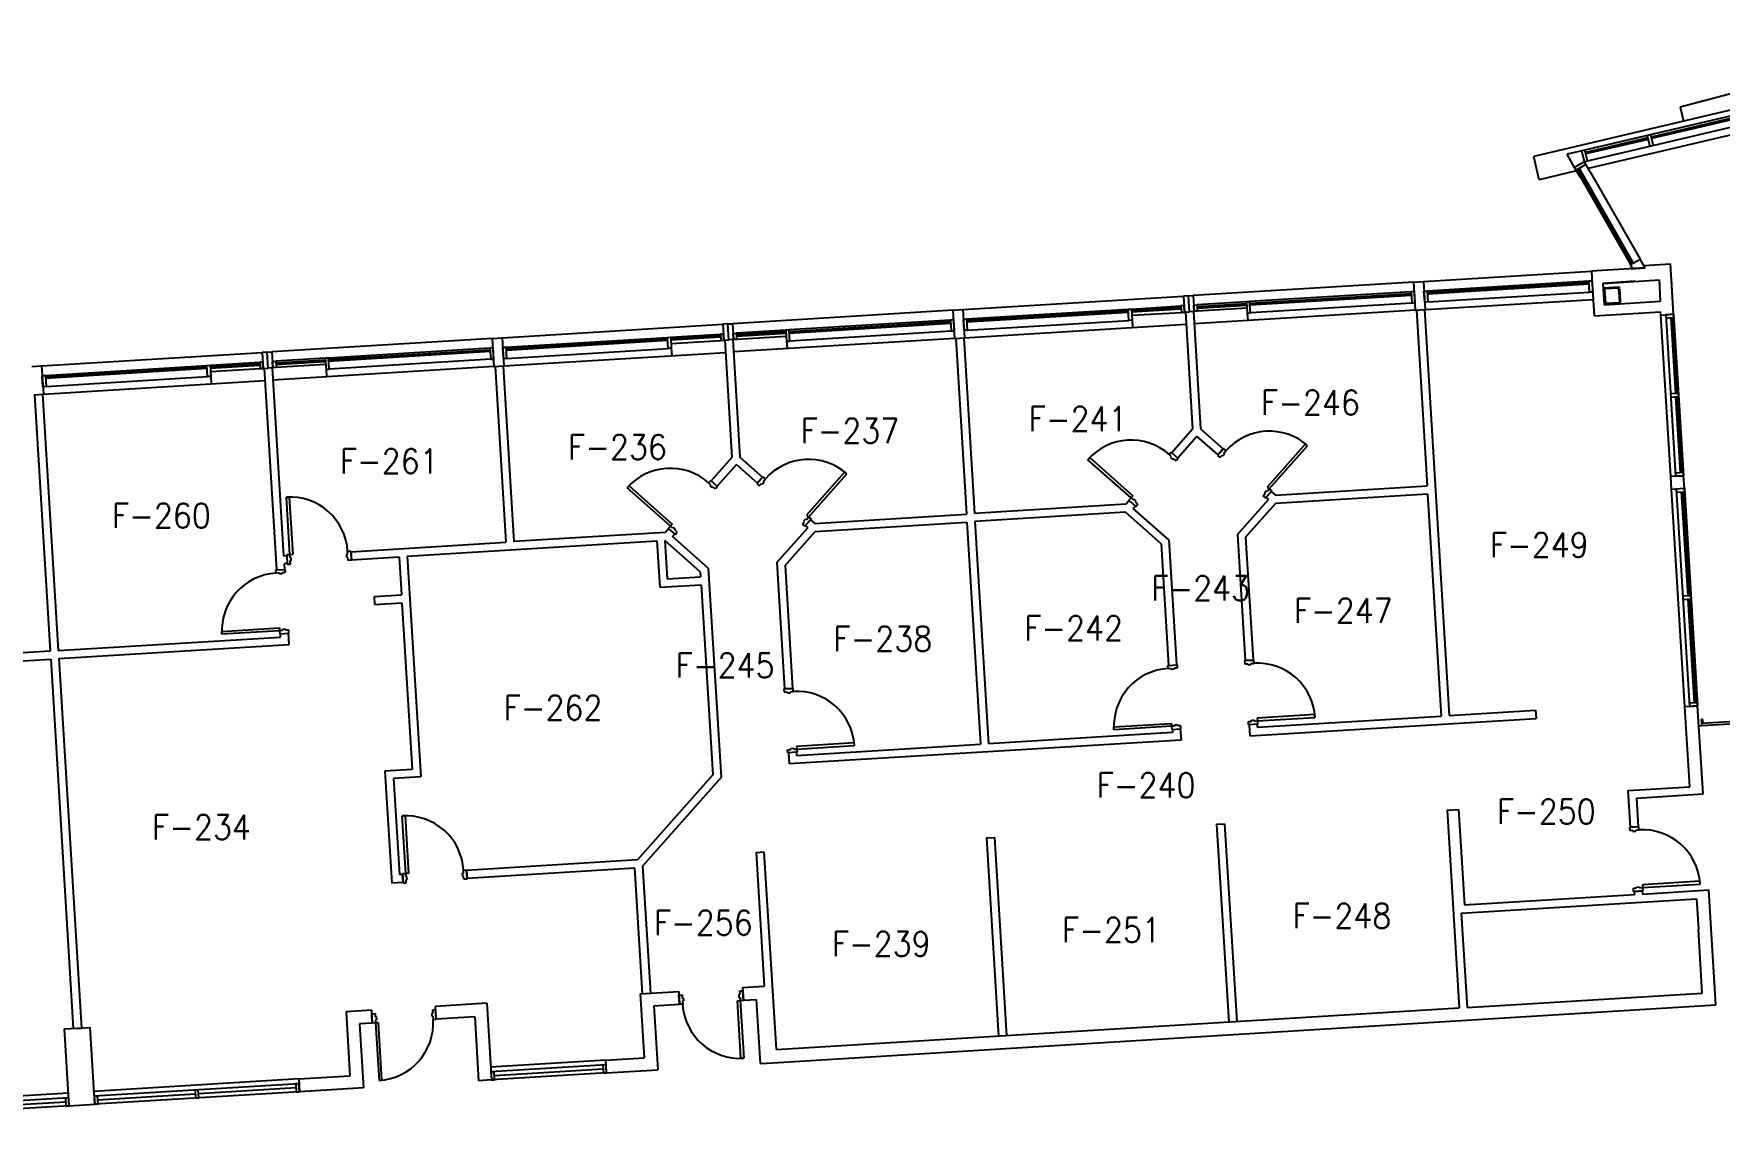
# Model space of a CAD drawing. Header units: inches. Extents: x 0 to 15110, y -1099 to 7181.
# Drawn here: x 10973 to 12025, y 6306 to 6983 of the extents above; entities that cross this region are included whole.
import ezdxf
from ezdxf.enums import TextEntityAlignment as Align

# ---------------------------------------------------------------- set-up
doc = ezdxf.new("R2010")
doc.units = ezdxf.units.IN
doc.header["$LTSCALE"] = 48
doc.header["$MEASUREMENT"] = 0
doc.layers.get('0').update_dxf_attribs({"linetype": 'CONTINUOUS'})
for name, color, linetype in [('A-DOOR', 5, 'CONTINUOUS'), ('A-GLAZ', 1, 'CONTINUOUS'), ('A-GLAZ-DETL', 5, 'CONTINUOUS'), ('A-WALL', 7, 'CONTINUOUS'), ('A-WALL-SILL', 3, 'CONTINUOUS'), ('SP-RMNO', 7, 'CONTINUOUS'), ('SP-ROOM', 7, 'CONTINUOUS'), ('SP-ROOMF', 7, 'CONTINUOUS')]:
    doc.layers.add(name, color=color, linetype=linetype)
doc.layers.get('0').off()
doc.layers.get('SP-ROOM').off()
doc.layers.get('SP-ROOMF').off()
doc.styles.add('ROMANS', font='ROMANS', dxfattribs={"width": 0.78})

# ---------------------------------------------------------------- blocks, each defined once
blk = doc.blocks.new('FMGRM1')
at = {"style": 'ROMANS', "width": 0.9}
for tag, p in [('DATA1', (0, -0.284)), ('DATA2', (0, -0.443)), ('DATA3', (0, -0.602)), ('DATA4', (0, -0.762)), ('DATA5', (0, -0.921))]:
    blk.add_attdef(tag, text='', height=0.117, dxfattribs=at).set_placement(p, align=Align.CENTER)
at = {"layer": 'SP-RMNO', "style": 'ROMANS', "width": 0.9}
blk.add_attdef('RMNUMB', text='', height=0.16, dxfattribs=at).set_placement((0, 0), align=Align.MIDDLE)

msp = doc.modelspace()

# ---------------------------------------------------------------- linework, layer by layer
at = {"layer": 'A-DOOR', "linetype": 'Continuous'}
for p, q in [((11715.4, 6723.9), (11711.6, 6719.6)), ((11716.9, 6722.6), (11715.4, 6723.9)), ((11715.6, 6721.1), (11716.9, 6722.6)), ((11766.4, 6726.8), (11742.6, 6699.9)), ((11743.9, 6698.7), (11767.7, 6725.7)), ((11767.7, 6725.7), (11766.4, 6726.8)), ((11630.6, 6716.9), (11631.8, 6718.3)), ((11657.6, 6693.1), (11630.6, 6716.9)), ((11631.8, 6718.3), (11658.7, 6694.4)), ((11681.4, 6720.1), (11682.7, 6721.6)), ((11682.9, 6718.8), (11681.4, 6720.1)), ((11682.5, 6718.3), (11682.9, 6718.8)), ((11683.9, 6717.1), (11682.5, 6718.3)), ((11682.7, 6721.6), (11687, 6717.7)), ((11684.3, 6717.5), (11683.9, 6717.1)), ((11685.7, 6716.2), (11684.3, 6717.5)), ((11687, 6717.7), (11685.7, 6716.2)), ((11711.6, 6719.6), (11713.1, 6718.3)), ((11713.1, 6718.3), (11714.4, 6719.7)), ((11714.4, 6719.7), (11714.8, 6719.3)), ((11714.8, 6719.3), (11716.1, 6720.7)), ((11716.1, 6720.7), (11715.6, 6721.1)), ((11394, 6702.5), (11395.3, 6704)), ((11395.4, 6701.2), (11394, 6702.5)), ((11395, 6700.7), (11395.4, 6701.2)), ((11395.3, 6704), (11399.6, 6700.2)), ((11427.9, 6706.3), (11424.1, 6702)), ((11424.1, 6702), (11425.6, 6700.7)), ((11425.6, 6700.7), (11426.9, 6702.1)), ((11426.9, 6702.1), (11427.4, 6701.7)), ((11427.4, 6701.7), (11428.6, 6703.1)), ((11429.4, 6705), (11427.9, 6706.3)), ((11428.2, 6703.5), (11429.4, 6705)), ((11428.6, 6703.1), (11428.2, 6703.5)), ((11478.9, 6709.3), (11455.1, 6682.3)), ((11456.4, 6681.1), (11480.3, 6708.1)), ((11480.3, 6708.1), (11478.9, 6709.3)), ((11130.5, 6693.5), (11132.2, 6693.6)), ((11132.7, 6657.6), (11130.5, 6693.5)), ((11132.2, 6693.6), (11134.4, 6657.7)), ((11343.1, 6699.4), (11344.3, 6700.7)), ((11370.1, 6675.5), (11343.1, 6699.4)), ((11344.3, 6700.7), (11371.3, 6676.8)), ((11396.4, 6699.5), (11395, 6700.7)), ((11396.8, 6699.9), (11396.4, 6699.5)), ((11398.3, 6698.7), (11396.8, 6699.9)), ((11399.6, 6700.2), (11398.3, 6698.7)), ((11657.6, 6693.1), (11656.2, 6691.6)), ((11656.2, 6691.6), (11660.5, 6687.8)), ((11658.7, 6694.4), (11657.6, 6693.1)), ((11659, 6691.8), (11657.6, 6693.1)), ((11659.4, 6692.3), (11659, 6691.8)), ((11660.8, 6691), (11659.4, 6692.3)), ((11660.4, 6690.6), (11660.8, 6691)), ((11661.9, 6689.3), (11660.4, 6690.6)), ((11740.1, 6694.4), (11741.3, 6695.9)), ((11741.5, 6693.1), (11740.1, 6694.4)), ((11740.9, 6696.3), (11742.1, 6697.7)), ((11741.3, 6695.9), (11740.9, 6696.3)), ((11745.4, 6697.4), (11741.5, 6693.1)), ((11742.1, 6697.7), (11742.6, 6697.3)), ((11742.6, 6699.9), (11743.9, 6698.7)), ((11742.6, 6697.3), (11743.9, 6698.7)), ((11743.9, 6698.7), (11745.4, 6697.4)), ((11453.4, 6678.7), (11454.6, 6680.1)), ((11457.9, 6679.8), (11454.1, 6675.5)), ((11454.6, 6680.1), (11455.1, 6679.7)), ((11455.1, 6682.3), (11456.4, 6681.1)), ((11455.1, 6679.7), (11456.4, 6681.1)), ((11456.4, 6681.1), (11457.9, 6679.8)), ((11660.5, 6687.8), (11661.9, 6689.3)), ((11370.1, 6675.5), (11368.8, 6674)), ((11368.8, 6674), (11373.1, 6670.2)), ((11371.3, 6676.8), (11370.1, 6675.5)), ((11371.5, 6674.2), (11370.1, 6675.5)), ((11372, 6674.7), (11371.5, 6674.2)), ((11373.4, 6673.5), (11372, 6674.7)), ((11373, 6673), (11373.4, 6673.5)), ((11374.4, 6671.7), (11373, 6673)), ((11373.1, 6670.2), (11374.4, 6671.7)), ((11452.6, 6676.8), (11453.9, 6678.3)), ((11454.1, 6675.5), (11452.6, 6676.8)), ((11453.9, 6678.3), (11453.4, 6678.7)), ((11168.6, 6659.8), (11170.6, 6659.9)), ((11168.7, 6657.8), (11168.6, 6659.8)), ((11170.6, 6659.9), (11171, 6654.2)), ((11123.9, 6648.1), (11129.6, 6648.5)), ((11129.6, 6648.5), (11129.7, 6646.5)), ((11132.7, 6657.6), (11130.7, 6657.5)), ((11130.7, 6657.5), (11131, 6651.7)), ((11131, 6651.7), (11133, 6651.8)), ((11134.4, 6657.7), (11132.7, 6657.6)), ((11132.8, 6655.6), (11132.7, 6657.6)), ((11133.4, 6655.7), (11132.8, 6655.6)), ((11133, 6651.8), (11132.9, 6653.8)), ((11132.9, 6653.8), (11133.5, 6653.8)), ((11133.5, 6653.8), (11133.4, 6655.7)), ((11168.2, 6655.9), (11168.1, 6657.8)), ((11168.1, 6657.8), (11168.7, 6657.8)), ((11168.8, 6656), (11168.2, 6655.9)), ((11169, 6654), (11168.8, 6656)), ((11171, 6654.2), (11169, 6654)), ((11124, 6646.2), (11123.9, 6648.1)), ((11125.9, 6646.3), (11124, 6646.2)), ((11126, 6645.6), (11125.9, 6646.3)), ((11127.8, 6645.8), (11126, 6645.6)), ((11129.7, 6646.5), (11127.8, 6646.4)), ((11127.8, 6646.4), (11127.8, 6645.8)), ((11090.1, 6609.8), (11126.1, 6612)), ((11090.2, 6608), (11090.1, 6609.8)), ((11126.2, 6610.2), (11090.2, 6608)), ((11126.1, 6612), (11126.2, 6610.2)), ((11128.1, 6610.3), (11126.2, 6610.2)), ((11126.2, 6610.2), (11126.3, 6608.2)), ((11126.3, 6608.2), (11132, 6608.6)), ((11129.9, 6611.1), (11128.1, 6611)), ((11128.1, 6611), (11128.1, 6610.3)), ((11130, 6610.5), (11129.9, 6611.1)), ((11131.9, 6610.6), (11130, 6610.5)), ((11132, 6608.6), (11131.9, 6610.6)), ((11680.5, 6588.5), (11686.3, 6588.9)), ((11680.7, 6586.5), (11680.5, 6588.5)), ((11682.6, 6586.6), (11680.7, 6586.5)), ((11682.6, 6586), (11682.6, 6586.6)), ((11684.5, 6586.1), (11682.6, 6586)), ((11686.4, 6586.9), (11684.5, 6586.8)), ((11684.5, 6586.8), (11684.5, 6586.1)), ((11686.3, 6588.9), (11686.4, 6586.9)), ((11734.2, 6591.8), (11728.4, 6591.5)), ((11728.4, 6591.5), (11728.6, 6589.5)), ((11728.6, 6589.5), (11730.5, 6589.6)), ((11730.5, 6589.6), (11730.5, 6589)), ((11730.5, 6589), (11732.4, 6589.1)), ((11732.4, 6589.7), (11734.3, 6589.8)), ((11732.4, 6589.1), (11732.4, 6589.7)), ((11734.3, 6589.8), (11734.2, 6591.8)), ((11446.7, 6574.2), (11441, 6573.9)), ((11441, 6573.9), (11441.1, 6571.9)), ((11441.1, 6571.9), (11443, 6572)), ((11443, 6572), (11443.1, 6571.4)), ((11443.1, 6571.4), (11445, 6571.5)), ((11444.9, 6572.1), (11446.8, 6572.2)), ((11445, 6571.5), (11444.9, 6572.1)), ((11446.8, 6572.2), (11446.7, 6574.2)), ((11730.8, 6553.5), (11732.7, 6553.6)), ((11732.7, 6554.3), (11734.5, 6554.4)), ((11732.7, 6553.6), (11732.7, 6554.3)), ((11734.5, 6554.4), (11734.6, 6553.8)), ((11734.6, 6553.8), (11736.5, 6553.9)), ((11772.3, 6557.8), (11736.4, 6555.6)), ((11736.4, 6555.6), (11736.5, 6553.9)), ((11736.5, 6553.9), (11772.4, 6556.1)), ((11736.5, 6553.9), (11736.6, 6551.9)), ((11772.4, 6556.1), (11772.3, 6557.8)), ((11646.8, 6550.1), (11682.8, 6552.3)), ((11646.9, 6548.4), (11646.8, 6550.1)), ((11682.9, 6550.6), (11646.9, 6548.4)), ((11682.8, 6552.3), (11682.9, 6550.6)), ((11684.8, 6550.7), (11682.9, 6550.6)), ((11682.9, 6550.6), (11683, 6548.6)), ((11683, 6548.6), (11688.7, 6548.9)), ((11686.6, 6551.4), (11684.8, 6551.3)), ((11684.8, 6551.3), (11684.8, 6550.7)), ((11686.7, 6550.8), (11686.6, 6551.4)), ((11688.6, 6550.9), (11686.7, 6550.8)), ((11688.7, 6548.9), (11688.6, 6550.9)), ((11730.9, 6551.5), (11730.8, 6553.5)), ((11736.6, 6551.9), (11730.9, 6551.5)), ((11443.3, 6535.9), (11445.2, 6536.1)), ((11443.4, 6533.9), (11443.3, 6535.9)), ((11449.2, 6534.3), (11443.4, 6533.9)), ((11445.2, 6536.7), (11447.1, 6536.8)), ((11445.2, 6536.1), (11445.2, 6536.7)), ((11447.1, 6536.8), (11447.1, 6536.2)), ((11447.1, 6536.2), (11449, 6536.3)), ((11484.9, 6540.2), (11448.9, 6538)), ((11448.9, 6538), (11449, 6536.3)), ((11449, 6536.3), (11485, 6538.5)), ((11449, 6536.3), (11449.2, 6534.3)), ((11485, 6538.5), (11484.9, 6540.2)), ((11202.8, 6494.6), (11204.5, 6494.7)), ((11205, 6458.6), (11202.8, 6494.6)), ((11204.5, 6494.7), (11206.7, 6458.7)), ((11974.5, 6487.8), (11968.7, 6487.4)), ((11968.7, 6487.4), (11968.9, 6485.4)), ((11968.9, 6485.4), (11970.8, 6485.6)), ((11970.8, 6485.6), (11970.8, 6484.9)), ((11970.8, 6484.9), (11972.7, 6485)), ((11972.7, 6485.7), (11974.6, 6485.8)), ((11972.7, 6485), (11972.7, 6485.7)), ((11974.6, 6485.8), (11974.5, 6487.8)), ((11240.4, 6458.8), (11241, 6458.9)), ((11240.9, 6460.8), (11242.9, 6460.9)), ((11241, 6458.9), (11240.9, 6460.8)), ((11242.9, 6460.9), (11243.2, 6455.2)), ((11205, 6458.6), (11203, 6458.5)), ((11203, 6458.5), (11203.3, 6452.8)), ((11203.3, 6452.8), (11205.3, 6452.9)), ((11206.7, 6458.7), (11205, 6458.6)), ((11205.1, 6456.7), (11205, 6458.6)), ((11205.7, 6456.7), (11205.1, 6456.7)), ((11205.2, 6454.8), (11205.8, 6454.9)), ((11205.3, 6452.9), (11205.2, 6454.8)), ((11205.8, 6454.9), (11205.7, 6456.7)), ((11240.5, 6457), (11240.4, 6458.8)), ((11241.1, 6457), (11240.5, 6457)), ((11241.2, 6455.1), (11241.1, 6457)), ((11243.2, 6455.2), (11241.2, 6455.1)), ((11971.1, 6449.5), (11973, 6449.6)), ((11971.2, 6447.5), (11971.1, 6449.5)), ((11973, 6450.2), (11974.8, 6450.4)), ((11973, 6449.6), (11973, 6450.2)), ((11974.8, 6450.4), (11974.9, 6449.7)), ((11974.9, 6449.7), (11976.8, 6449.9)), ((12012.6, 6453.8), (11976.7, 6451.6)), ((11976.7, 6451.6), (11976.8, 6449.9)), ((11976.8, 6449.9), (12012.7, 6452)), ((11976.8, 6449.9), (11976.9, 6447.9)), ((12012.7, 6452), (12012.6, 6453.8)), ((11976.9, 6447.9), (11971.2, 6447.5)), ((11375.4, 6382.8), (11377.4, 6382.9)), ((11375.8, 6377), (11375.4, 6382.8)), ((11377.8, 6377.1), (11375.8, 6377)), ((11377.4, 6382.9), (11377.5, 6380.9)), ((11377.5, 6380.9), (11378.1, 6381)), ((11378.3, 6379.1), (11377.6, 6379.1)), ((11377.6, 6379.1), (11377.8, 6377.1)), ((11378.1, 6381), (11378.3, 6379.1)), ((11411.9, 6379.2), (11413.7, 6379.3)), ((11414.1, 6343.3), (11411.9, 6379.2)), ((11413.5, 6383.1), (11412.8, 6383.1)), ((11412.8, 6383.1), (11412.9, 6381.2)), ((11412.9, 6381.2), (11413.6, 6381.3)), ((11415.3, 6385.2), (11413.3, 6385.1)), ((11413.3, 6385.1), (11413.5, 6383.1)), ((11413.6, 6381.3), (11413.7, 6379.3)), ((11413.7, 6379.3), (11415.7, 6379.5)), ((11413.7, 6379.3), (11415.9, 6343.4)), ((11415.7, 6379.5), (11415.3, 6385.2)), ((11183.8, 6371), (11185.8, 6371.2)), ((11184.1, 6365.3), (11183.8, 6371)), ((11186.1, 6365.4), (11184.1, 6365.3)), ((11185.8, 6371.2), (11185.9, 6369.2)), ((11185.9, 6369.2), (11186.5, 6369.3)), ((11186.6, 6367.4), (11186, 6367.4)), ((11186, 6367.4), (11186.1, 6365.4)), ((11187.9, 6365.5), (11186.1, 6365.4)), ((11186.1, 6365.4), (11188.3, 6329.5)), ((11186.5, 6369.3), (11186.6, 6367.4)), ((11190.1, 6329.6), (11187.9, 6365.5)), ((11221.8, 6371.4), (11221.2, 6371.4)), ((11221.2, 6371.4), (11221.3, 6369.5)), ((11221.3, 6369.5), (11221.9, 6369.6)), ((11223.7, 6373.5), (11221.7, 6373.4)), ((11221.7, 6373.4), (11221.8, 6371.4)), ((11221.9, 6369.6), (11222, 6367.6)), ((11222, 6367.6), (11224, 6367.7)), ((11224, 6367.7), (11223.7, 6373.5)), ((11415.9, 6343.4), (11414.1, 6343.3)), ((11188.3, 6329.5), (11190.1, 6329.6))]:
    msp.add_line(p, q, dxfattribs=at)
for centre, major_axis, start_param, end_param in [((11657.6, 6693.1), (25.5, 25.5), 0.061088, 1.631884), ((11743.9, 6698.7), (25.5, 25.5), 0.061085, 1.631882), ((11370.1, 6675.5), (25.5, 25.5), 0.061088, 1.631884), ((11456.4, 6681.1), (-25.5, 25.5), -1.509711, 0.061085), ((11132.7, 6657.6), (-25.5, 25.5), 3.988077, 5.558874), ((11126.2, 6610.2), (25.5, 25.5), 0.846485, 2.417281), ((11682.9, 6550.6), (-25.5, 25.5), -0.724312, 0.846485), ((11736.5, 6553.9), (25.5, 25.5), 5.558874, 7.12967), ((11449, 6536.3), (25.5, 25.5), 5.558874, 7.12967), ((11205, 6458.6), (-25.5, 25.5), 3.988077, 5.558874), ((11976.8, 6449.9), (-25.5, 25.5), 3.988078, 5.558874), ((11413.7, 6379.3), (25.5, 25.5), 2.417281, 3.988077), ((11186.1, 6365.4), (-25.5, 25.5), 2.417281, 3.988077)]:
    msp.add_ellipse(centre, major_axis=major_axis, ratio=1, start_param=start_param, end_param=end_param, dxfattribs=at)
at = {"layer": 'A-GLAZ', "linetype": 'Continuous'}
for p, q in [((12049.9, 6935.8), (11938.9, 6909.7)), ((12050.3, 6934.4), (11982.1, 6918.3)), ((12050.5, 6933.4), (11982.4, 6917.4)), ((12051.5, 6929), (11940.5, 6902.9)), ((11980.2, 6917.9), (11941.2, 6908.7)), ((11980.4, 6916.9), (11941.4, 6907.8)), ((11936.3, 6898.2), (11970.1, 6839.2)), ((11937.2, 6898.7), (11971, 6839.7)), ((11842.4, 6822.3), (11943.3, 6828.5)), ((11943.3, 6827.5), (11842.5, 6821.3)), ((11832.5, 6821.7), (11731.6, 6815.6)), ((11731.7, 6814.6), (11832.5, 6820.7)), ((11731.8, 6813.6), (11832.6, 6819.7)), ((11943.4, 6826.5), (11842.6, 6820.3)), ((11842.9, 6815.4), (11943.7, 6821.5)), ((11555, 6804.8), (11655.8, 6810.9)), ((11655.8, 6809.9), (11555, 6803.8)), ((11655.9, 6808.9), (11555.1, 6802.8)), ((11657.8, 6811), (11688.7, 6812.9)), ((11688.8, 6811.9), (11657.8, 6810)), ((11688.8, 6810.9), (11657.9, 6809.1)), ((11658, 6807.1), (11689, 6808.9)), ((11729.7, 6815.4), (11698.7, 6813.6)), ((11698.8, 6812.6), (11729.7, 6814.4)), ((11698.8, 6811.6), (11729.8, 6813.4)), ((11729.9, 6811.5), (11699, 6809.6)), ((11730.1, 6808.5), (11730.4, 6803.8)), ((11832.9, 6814.7), (11732.1, 6808.6)), ((11991.3, 6807.4), (11997.4, 6706.6)), ((11442.2, 6797.9), (11411.2, 6796)), ((11411.3, 6795), (11442.2, 6796.9)), ((11411.4, 6794), (11442.3, 6795.9)), ((11545, 6804.1), (11444.2, 6798)), ((11444.2, 6797), (11545.1, 6803.2)), ((11444.3, 6796), (11545.1, 6802.2)), ((11545.4, 6797.2), (11444.6, 6791)), ((11555.4, 6797.8), (11656.2, 6803.9)), ((11658.2, 6804.1), (11658.5, 6799.4)), ((11994.4, 6805.6), (11997.3, 6758.2)), ((11995.4, 6805.6), (11998.3, 6758.2)), ((11257.5, 6786.6), (11156.7, 6780.4)), ((11156.8, 6779.4), (11257.6, 6785.6)), ((11267.5, 6787.2), (11368.3, 6793.3)), ((11368.4, 6792.3), (11267.6, 6786.2)), ((11368.4, 6791.3), (11267.6, 6785.2)), ((11267.9, 6780.2), (11368.8, 6786.4)), ((11370.3, 6793.5), (11401.3, 6795.4)), ((11401.3, 6794.4), (11370.4, 6792.5)), ((11401.4, 6793.4), (11370.4, 6791.5)), ((11370.6, 6789.5), (11401.5, 6791.4)), ((11370.7, 6786.5), (11371, 6781.9)), ((11442.4, 6793.9), (11411.5, 6792)), ((11442.6, 6790.9), (11442.9, 6786.3)), ((10980.1, 6769.6), (11080.9, 6775.8)), ((11080.9, 6774.8), (10980.1, 6768.6)), ((11082.9, 6775.9), (11113.8, 6777.8)), ((11113.9, 6776.8), (11082.9, 6774.9)), ((11113.9, 6775.8), (11083, 6773.9)), ((11154.7, 6780.3), (11123.8, 6778.4)), ((11123.8, 6777.4), (11154.8, 6779.3)), ((11123.9, 6776.4), (11154.8, 6778.3)), ((11155, 6776.3), (11124, 6774.4)), ((11156.8, 6778.4), (11257.7, 6784.6)), ((11258, 6779.6), (11157.1, 6773.4)), ((11081, 6773.8), (10980.2, 6767.6)), ((10980.5, 6762.6), (11081.3, 6768.8)), ((11083.1, 6771.9), (11114, 6773.8)), ((11083.3, 6768.9), (11083.6, 6764.3)), ((11155.2, 6773.3), (11155.4, 6768.7)), ((11997.4, 6756.2), (12000.3, 6708.8)), ((11998.4, 6756.2), (12001.3, 6708.8)), ((11997.9, 6698.6), (12006.2, 6562.9)), ((12001, 6696.8), (12005, 6631.9)), ((12002, 6696.9), (12006, 6632)), ((12005.1, 6629.9), (12009.1, 6565)), ((12006.1, 6630), (12010.1, 6565.1)), ((11330, 6339.2), (11258.1, 6334.8)), ((11328.1, 6336.5), (11260.3, 6332.4)), ((11138.3, 6327.4), (11010.6, 6319.6)), ((11136.5, 6324.8), (11075.6, 6321.1)), ((10994.6, 6318.6), (10866.8, 6310.8)), ((10992.8, 6316), (10931.9, 6312.3)), ((11073.6, 6321), (11012.7, 6317.2))]:
    msp.add_line(p, q, dxfattribs=at)
at = {"layer": 'A-GLAZ-DETL', "linetype": 'Continuous'}
for p, q in [((11979.8, 6919.3), (11981.4, 6912.5)), ((11981.8, 6919.8), (11983.4, 6913)), ((11940.5, 6902.9), (11934.4, 6899.4)), ((11941.5, 6901.2), (11935.4, 6897.7)), ((11940.5, 6902.9), (11938.9, 6909.7)), ((11942.5, 6903.4), (11940.9, 6910.2)), ((11969.2, 6838.7), (11975.3, 6842.2)), ((11970.7, 6836.1), (11969.2, 6838.7)), ((11978.5, 6836.7), (11975.3, 6842.2)), ((11978.5, 6836.7), (11977.6, 6838.2)), ((11943.3, 6828.5), (11945.2, 6828.6)), ((11943.7, 6821.5), (11943.3, 6828.5)), ((11945.2, 6828.6), (11945.7, 6821.6)), ((11834.5, 6821.9), (11832.5, 6821.7)), ((11832.5, 6821.7), (11832.9, 6814.7)), ((11834.9, 6814.9), (11834.5, 6821.9)), ((11840.4, 6822.2), (11842.4, 6822.3)), ((11840.9, 6815.2), (11840.4, 6822.2)), ((11842.4, 6822.3), (11842.9, 6815.4)), ((11945.7, 6821.6), (11943.7, 6821.5)), ((11655.8, 6810.9), (11657.8, 6811)), ((11656.2, 6803.9), (11655.8, 6810.9)), ((11657.8, 6811), (11658.2, 6804.1)), ((11690.7, 6813.1), (11688.7, 6812.9)), ((11688.7, 6812.9), (11689, 6808.9)), ((11689, 6808.9), (11691, 6809.1)), ((11691, 6809.1), (11690.7, 6813.1)), ((11696.7, 6813.4), (11698.7, 6813.6)), ((11697, 6809.4), (11696.7, 6813.4)), ((11699, 6809.6), (11697, 6809.4)), ((11698.7, 6813.6), (11699, 6809.6)), ((11731.6, 6815.6), (11729.7, 6815.4)), ((11729.7, 6815.4), (11730.1, 6808.5)), ((11730.1, 6808.5), (11732.1, 6808.6)), ((11732.1, 6808.6), (11731.6, 6815.6)), ((11832.9, 6814.7), (11834.9, 6814.9)), ((11842.9, 6815.4), (11840.9, 6815.2)), ((11996.2, 6807.7), (11991.3, 6807.4)), ((11991.3, 6807.4), (11991.4, 6805.4)), ((11996.4, 6805.7), (11996.2, 6807.7)), ((11409.2, 6795.8), (11411.2, 6796)), ((11409.5, 6791.9), (11409.2, 6795.8)), ((11411.2, 6796), (11411.5, 6792)), ((11444.2, 6798), (11442.2, 6797.9)), ((11442.2, 6797.9), (11442.6, 6790.9)), ((11444.6, 6791), (11444.2, 6798)), ((11547, 6804.3), (11545, 6804.1)), ((11545, 6804.1), (11545.4, 6797.2)), ((11545.4, 6797.2), (11547.4, 6797.3)), ((11547.4, 6797.3), (11547, 6804.3)), ((11553, 6804.6), (11555, 6804.8)), ((11553.4, 6797.7), (11553, 6804.6)), ((11555.4, 6797.8), (11553.4, 6797.7)), ((11555, 6804.8), (11555.4, 6797.8)), ((11658.2, 6804.1), (11656.2, 6803.9)), ((11991.4, 6805.4), (11996.4, 6805.7)), ((11259.5, 6786.7), (11257.5, 6786.6)), ((11257.5, 6786.6), (11258, 6779.6)), ((11260, 6779.7), (11259.5, 6786.7)), ((11265.5, 6787.1), (11267.5, 6787.2)), ((11265.9, 6780.1), (11265.5, 6787.1)), ((11267.5, 6787.2), (11267.9, 6780.2)), ((11368.3, 6793.3), (11370.3, 6793.5)), ((11368.8, 6786.4), (11368.3, 6793.3)), ((11370.7, 6786.5), (11368.8, 6786.4)), ((11370.3, 6793.5), (11370.7, 6786.5)), ((11403.3, 6795.5), (11401.3, 6795.4)), ((11401.3, 6795.4), (11401.5, 6791.4)), ((11401.5, 6791.4), (11403.5, 6791.5)), ((11403.5, 6791.5), (11403.3, 6795.5)), ((11411.5, 6792), (11409.5, 6791.9)), ((11442.6, 6790.9), (11444.6, 6791)), ((11080.9, 6775.8), (11082.9, 6775.9)), ((11081.3, 6768.8), (11080.9, 6775.8)), ((11082.9, 6775.9), (11083.3, 6768.9)), ((11115.8, 6777.9), (11113.8, 6777.8)), ((11113.8, 6777.8), (11114, 6773.8)), ((11116, 6773.9), (11115.8, 6777.9)), ((11121.8, 6778.3), (11123.8, 6778.4)), ((11122, 6774.3), (11121.8, 6778.3)), ((11123.8, 6778.4), (11124, 6774.4)), ((11156.7, 6780.4), (11154.7, 6780.3)), ((11154.7, 6780.3), (11155.2, 6773.3)), ((11157.1, 6773.4), (11156.7, 6780.4)), ((11258, 6779.6), (11260, 6779.7)), ((11267.9, 6780.2), (11265.9, 6780.1)), ((10978.1, 6769.5), (10980.1, 6769.6)), ((10978.5, 6762.5), (10978.1, 6769.5)), ((10980.1, 6769.6), (10980.5, 6762.6)), ((11083.3, 6768.9), (11081.3, 6768.8)), ((11114, 6773.8), (11116, 6773.9)), ((11124, 6774.4), (11122, 6774.3)), ((11155.2, 6773.3), (11157.1, 6773.4)), ((10980.5, 6762.6), (10978.5, 6762.5)), ((11999.3, 6758.3), (11994.3, 6758)), ((11994.3, 6758), (11994.4, 6756)), ((11994.4, 6756), (11999.4, 6756.3)), ((11999.4, 6756.3), (11999.3, 6758.3)), ((12002.3, 6708.9), (11997.3, 6708.6)), ((11997.3, 6708.6), (11997.4, 6706.6)), ((11997.4, 6706.6), (12002.4, 6706.9)), ((12002.4, 6706.9), (12002.3, 6708.9)), ((12002.9, 6698.9), (11997.9, 6698.6)), ((11997.9, 6698.6), (11998, 6696.6)), ((11998, 6696.6), (12003, 6696.9)), ((12003, 6696.9), (12002.9, 6698.9)), ((12007, 6632), (12002, 6631.7)), ((12002, 6631.7), (12002.1, 6629.7)), ((12002.1, 6629.7), (12007.1, 6630)), ((12007.1, 6630), (12007, 6632)), ((12011.1, 6565.2), (12006.1, 6564.9)), ((12006.1, 6564.9), (12006.2, 6562.9)), ((12011.2, 6563.2), (12011.1, 6565.2)), ((12006.2, 6562.9), (12011.2, 6563.2)), ((11260.1, 6334.9), (11258.1, 6334.8)), ((11258.1, 6334.8), (11258.4, 6329.8)), ((11260.4, 6329.9), (11260.1, 6334.9)), ((11330, 6339.2), (11328, 6339)), ((11328, 6339), (11328.3, 6334)), ((11328.3, 6334), (11330.3, 6334.2)), ((11330.3, 6334.2), (11330, 6339.2)), ((11075.5, 6323.6), (11073.5, 6323.5)), ((11073.5, 6323.5), (11073.8, 6318.5)), ((11075.8, 6318.6), (11075.5, 6323.6)), ((11138.3, 6327.4), (11136.3, 6327.3)), ((11136.3, 6327.3), (11136.6, 6322.3)), ((11136.6, 6322.3), (11138.6, 6322.4)), ((11138.6, 6322.4), (11138.3, 6327.4)), ((11258.4, 6329.8), (11260.4, 6329.9)), ((10994.6, 6318.6), (10992.6, 6318.5)), ((10992.6, 6318.5), (10992.9, 6313.5)), ((10992.9, 6313.5), (10994.9, 6313.7)), ((10994.9, 6313.7), (10994.6, 6318.6)), ((11012.6, 6319.7), (11010.6, 6319.6)), ((11010.6, 6319.6), (11010.9, 6314.6)), ((11010.9, 6314.6), (11012.9, 6314.8)), ((11012.9, 6314.8), (11012.6, 6319.7)), ((11073.8, 6318.5), (11075.8, 6318.6))]:
    msp.add_line(p, q, dxfattribs=at)
msp.add_point((11971.3, 6836.2), dxfattribs=at)
at = {"layer": 'A-WALL', "linetype": 'Continuous'}
for p, q in [((12174.5, 6982.9), (12000.3, 6937)), ((12000.3, 6937), (12002.4, 6928.2)), ((11912.4, 6891.7), (11908.9, 6906.3)), ((11938.9, 6909.7), (11929.8, 6907.6)), ((11934.4, 6899.4), (11929.8, 6907.6)), ((11935.7, 6897.2), (11912.4, 6891.7)), ((11977.6, 6838.2), (11994.3, 6839.3)), ((11996.2, 6807.7), (11994.3, 6839.3)), ((11834.1, 6827.8), (11840.1, 6828.2)), ((11835.2, 6810.3), (11834.1, 6827.8)), ((11840.1, 6828.2), (11841.2, 6810.6)), ((11978.5, 6836.7), (11944.9, 6834.6)), ((11944.9, 6834.6), (11945.4, 6826.6)), ((11952, 6827), (11987.3, 6829.2)), ((11972, 6828.3), (11952, 6827)), ((11969.8, 6836.1), (11978.5, 6836.7)), ((11988.1, 6815.8), (11987.3, 6829.2)), ((11996.2, 6807.7), (11994.9, 6829.7)), ((11693.4, 6819.2), (11690.4, 6819.1)), ((11690.4, 6819.1), (11691, 6809.1)), ((11693.4, 6819.2), (11696.3, 6819.4)), ((11694, 6809.3), (11693.4, 6819.2)), ((11694, 6809.3), (11693.4, 6819.2)), ((11696.3, 6819.4), (11697, 6809.4)), ((11945.4, 6826.6), (11946.6, 6806.7)), ((11945.6, 6823.6), (11946, 6817)), ((11952, 6827), (11952.8, 6813.7)), ((11952.6, 6823.1), (11953.1, 6815)), ((11953.1, 6823.1), (11953.6, 6815.1)), ((11961.6, 6824.6), (11953.5, 6824.1)), ((11961.6, 6824.1), (11953.5, 6823.6)), ((11962.6, 6815.6), (11962.1, 6823.7)), ((11963.1, 6815.6), (11962.6, 6823.7)), ((11546.6, 6810.3), (11552.6, 6810.6)), ((11547.7, 6792.7), (11546.6, 6810.3)), ((11552.6, 6810.6), (11553.7, 6793)), ((11691, 6809.1), (11694, 6809.3)), ((11691.5, 6809.1), (11695.9, 6735.9)), ((11697, 6809.4), (11694, 6809.3)), ((11696.5, 6809.4), (11700.9, 6736.2)), ((11835.2, 6810.3), (11841.2, 6810.6)), ((11835.7, 6810.3), (11842.4, 6700.6)), ((11840.7, 6810.6), (11856.2, 6557.2)), ((11946.6, 6806.7), (11988.1, 6809.2)), ((11952.8, 6813.7), (11988.1, 6815.8)), ((11954.1, 6814.6), (11962.2, 6815.1)), ((11954.1, 6814.1), (11962.2, 6814.6)), ((11988.3, 6807.2), (11988.1, 6809.2)), ((11988.3, 6807.2), (11996.2, 6807.7)), ((11996.2, 6807.7), (12002.4, 6706.9)), ((11405.9, 6801.7), (11402.9, 6801.5)), ((11402.9, 6801.5), (11403.5, 6791.5)), ((11405.9, 6801.7), (11408.9, 6801.8)), ((11406.5, 6791.7), (11405.9, 6801.7)), ((11406.5, 6791.7), (11405.9, 6801.7)), ((11408.9, 6801.8), (11409.5, 6791.9)), ((11259.2, 6792.7), (11265.2, 6793)), ((11260.2, 6775.1), (11259.2, 6792.7)), ((11265.2, 6793), (11266.2, 6775.5)), ((11403.5, 6791.5), (11406.5, 6791.7)), ((11404, 6791.5), (11408.5, 6718.3)), ((11409.5, 6791.9), (11406.5, 6791.7)), ((11409, 6791.8), (11413.5, 6718.6)), ((11547.7, 6792.7), (11553.7, 6793)), ((11548.2, 6792.7), (11554.9, 6683)), ((11553.2, 6793), (11559.9, 6683.3)), ((10971.7, 6775.1), (10977.7, 6775.5)), ((10977.7, 6775.5), (10978.8, 6757.9)), ((11118.4, 6784.1), (11115.4, 6783.9)), ((11115.4, 6783.9), (11116, 6773.9)), ((11118.4, 6784.1), (11121.4, 6784.3)), ((11119, 6774.1), (11118.4, 6784.1)), ((11119, 6774.1), (11118.4, 6784.1)), ((11121.4, 6784.3), (11122, 6774.3)), ((11260.2, 6775.1), (11266.2, 6775.5)), ((11260.7, 6775.1), (11267.4, 6665.4)), ((11265.7, 6775.4), (11272.4, 6665.8)), ((11116, 6773.9), (11119, 6774.1)), ((11116.5, 6773.9), (11124.2, 6648.2)), ((11122, 6774.3), (11119, 6774.1)), ((11121.5, 6774.2), (11128.7, 6657)), ((10972.8, 6757.5), (10978.8, 6757.9)), ((10973.3, 6757.5), (10983.1, 6597.5)), ((10978.3, 6757.8), (10988.1, 6597.8)), ((11695.9, 6735.9), (11683, 6721.3)), ((11700.9, 6736.2), (11715.2, 6723.6)), ((11698.7, 6731.5), (11686.8, 6718)), ((11698.7, 6731.5), (11711.8, 6719.9)), ((11715.2, 6723.6), (11711.8, 6719.9)), ((11408.5, 6718.3), (11395.6, 6703.7)), ((11411.3, 6713.9), (11399.3, 6700.4)), ((11411.3, 6713.9), (11424.4, 6702.3)), ((11413.5, 6718.6), (11427.7, 6706)), ((11683, 6721.3), (11686.8, 6718)), ((11395.6, 6703.7), (11399.3, 6700.4)), ((11427.7, 6706), (11424.4, 6702.3)), ((12002.4, 6706.9), (11994.4, 6706.4)), ((11994.9, 6698.4), (11994.4, 6706.4)), ((12002.9, 6698.9), (12002.4, 6706.9)), ((11656.5, 6691.4), (11654.5, 6689.1)), ((11656.5, 6691.4), (11660.3, 6688)), ((11724, 6670.2), (11743.3, 6692)), ((11745.1, 6697.1), (11741.8, 6693.4)), ((11741.8, 6693.4), (11743.3, 6692)), ((11745.1, 6697.1), (11747.7, 6694.8)), ((11747.7, 6694.8), (11842.4, 6700.6)), ((11748, 6689.8), (11842.7, 6695.6)), ((11842.7, 6695.6), (11851.2, 6556.9)), ((12002.9, 6698.9), (11994.9, 6698.4)), ((12002.9, 6698.9), (12011.2, 6563.2)), ((11460.2, 6677.2), (11554.9, 6683)), ((11654.5, 6689.1), (11559.9, 6683.3)), ((11654.2, 6684.1), (11560.2, 6678.3)), ((11676.3, 6664.5), (11654.2, 6684.1)), ((11658.9, 6686.5), (11660.3, 6688)), ((11681.1, 6666.9), (11658.9, 6686.5)), ((11729.1, 6668.5), (11748, 6689.8)), ((11367.1, 6671.5), (11272.4, 6665.8)), ((11369, 6673.8), (11367.1, 6671.5)), ((11369, 6673.8), (11372.8, 6670.4)), ((11371.5, 6669), (11372.8, 6670.4)), ((11436.5, 6652.7), (11455.8, 6674.5)), ((11441.7, 6650.9), (11460.5, 6672.2)), ((11457.6, 6679.5), (11454.3, 6675.8)), ((11454.3, 6675.8), (11455.8, 6674.5)), ((11457.6, 6679.5), (11460.2, 6677.2)), ((11460.5, 6672.2), (11555.2, 6678)), ((11555.2, 6678), (11563.7, 6539.3)), ((11560.2, 6678.3), (11568.7, 6539.6)), ((11724, 6670.2), (11728.8, 6591.5)), ((11170.6, 6659.5), (11267.4, 6665.4)), ((11170.6, 6659.5), (11170.9, 6654.5)), ((11205.9, 6656.7), (11361.7, 6666.2)), ((11361.7, 6666.2), (11363.5, 6637.4)), ((11388.8, 6646.9), (11366.7, 6666.5)), ((11366.7, 6666.5), (11368.2, 6642.6)), ((11393.7, 6649.3), (11371.5, 6669)), ((11676.3, 6664.5), (11680.9, 6588.5)), ((11681.1, 6666.9), (11685.9, 6588.9)), ((11729.1, 6668.5), (11733.8, 6591.8)), ((11124.2, 6648.2), (11129.2, 6648.5)), ((11128.7, 6657), (11130.7, 6657.1)), ((11131, 6652.1), (11129, 6652)), ((11129, 6652), (11129.2, 6648.5)), ((11130.7, 6657.1), (11131, 6652.1)), ((11170.9, 6654.5), (11200.9, 6656.4)), ((11200.9, 6656.4), (11202.3, 6632.5)), ((11205.9, 6656.7), (11214.3, 6518.9)), ((11393.7, 6649.3), (11401.7, 6518.5)), ((11436.5, 6652.7), (11441.4, 6573.9)), ((11441.7, 6650.9), (11446.3, 6574.2)), ((11363.5, 6637.4), (11389.3, 6638.9)), ((11368.2, 6642.6), (11389, 6643.9)), ((11388.8, 6646.9), (11389, 6643.9)), ((11389.3, 6638.9), (11396.6, 6520.2)), ((11185.4, 6631.5), (11202.3, 6632.5)), ((11185.7, 6626.5), (11185.4, 6631.5)), ((11185.7, 6626.5), (11202.6, 6627.5)), ((11202.6, 6627.5), (11209, 6523.6)), ((10988.1, 6597.8), (11126.8, 6606.2)), ((11126.7, 6608.2), (11131.7, 6608.6)), ((11126.8, 6606.2), (11126.7, 6608.2)), ((11132.1, 6601.6), (11131.7, 6608.6)), ((10983.1, 6597.5), (10844.3, 6589)), ((10988.4, 6592.8), (11132.1, 6601.6)), ((10839.6, 6583.7), (10983.4, 6592.5)), ((10983.4, 6592.5), (10997.5, 6361.9)), ((10988.4, 6592.8), (11002.5, 6362.2)), ((11680.9, 6588.5), (11685.9, 6588.9)), ((11728.8, 6591.5), (11733.8, 6591.8)), ((11441.4, 6573.9), (11446.3, 6574.2)), ((11731.7, 6544.6), (11910.4, 6555.5)), ((11736.4, 6549.9), (11851.2, 6556.9)), ((11856.2, 6557.2), (11910.1, 6560.5)), ((11910.1, 6560.5), (11910.4, 6555.5)), ((12011.2, 6563.2), (12003.2, 6562.7)), ((12006.3, 6512.8), (12003.2, 6562.7)), ((12014.6, 6508.3), (12011.2, 6563.2)), ((12013.9, 6552.3), (12013.7, 6554.8)), ((12014.5, 6554.8), (12013.7, 6554.8)), ((12076.6, 6556.1), (12013.9, 6552.3)), ((12078.2, 6554.7), (12014, 6550.8)), ((12014.6, 6552.3), (12014.5, 6554.8)), ((11683.5, 6546.6), (11568.7, 6539.6)), ((11683.5, 6546.6), (11568.7, 6539.6)), ((11683.4, 6548.6), (11688.3, 6548.9)), ((11683.4, 6548.6), (11683.5, 6546.6)), ((11688.3, 6548.9), (11688.8, 6541.9)), ((11736.3, 6551.9), (11731.3, 6551.5)), ((11731.3, 6551.5), (11731.7, 6544.6)), ((11736.3, 6551.9), (11736.4, 6549.9)), ((12014, 6550.8), (12012, 6550.7)), ((12014, 6550.8), (12013.9, 6552.3)), ((11448.8, 6534.3), (11443.8, 6534)), ((11443.8, 6534), (11444.2, 6527)), ((11688.8, 6541.9), (11444.2, 6527)), ((11688.8, 6541.9), (11444.2, 6527)), ((11448.8, 6534.3), (11448.9, 6532.3)), ((11448.9, 6532.3), (11563.7, 6539.3)), ((11209, 6523.6), (11192, 6522.6)), ((11192, 6522.6), (11196.3, 6452.7)), ((11214.3, 6518.9), (11197.3, 6517.9)), ((11197.3, 6517.9), (11201, 6458)), ((11396.6, 6520.2), (11349.6, 6467.1)), ((11401.7, 6518.5), (11352.8, 6463.2)), ((11967.7, 6510.4), (12006.3, 6512.8)), ((11967.7, 6510.4), (11969.1, 6487.5)), ((11973, 6505.7), (12014.6, 6508.3)), ((11973, 6505.7), (11974.1, 6487.8)), ((11854.8, 6498.2), (11862, 6498.6)), ((11854.8, 6498.2), (11862.3, 6374.7)), ((11862, 6498.6), (11865.6, 6439)), ((11567.3, 6480.9), (11572.3, 6481.2)), ((11567.3, 6480.9), (11574.8, 6357.1)), ((11572.3, 6481.2), (11579.8, 6357.4)), ((11711, 6489.4), (11716, 6489.7)), ((11711, 6489.4), (11718.6, 6365.9)), ((11716, 6489.7), (11723.6, 6366.2)), ((11974.1, 6487.8), (11969.1, 6487.5)), ((11423.6, 6471.8), (11428.5, 6472.1)), ((11423.6, 6471.8), (11428.7, 6388.3)), ((11428.5, 6472.1), (11436.1, 6348.7)), ((11349.6, 6467.1), (11242.9, 6460.6)), ((11243.2, 6455.6), (11242.9, 6460.6)), ((11347.9, 6462), (11243.2, 6455.6)), ((11352.7, 6383.6), (11347.9, 6462)), ((11352.8, 6463.2), (11357.7, 6383.9)), ((11203.3, 6453.1), (11196.3, 6452.7)), ((11203, 6458.1), (11201, 6458)), ((11203.3, 6453.1), (11203, 6458.1)), ((11203, 6458.1), (11203.3, 6453.1)), ((11976.7, 6445.8), (12018.2, 6448.4)), ((12019.7, 6424.4), (12018.2, 6448.4)), ((11863.7, 6433.9), (12010.5, 6442.9)), ((11865.6, 6439), (11971.7, 6445.5)), ((11865.6, 6439), (11871.1, 6439.4)), ((11971.6, 6447.5), (11976.6, 6447.8)), ((11971.6, 6447.5), (11971.7, 6445.5)), ((11976.6, 6447.8), (11976.7, 6445.8)), ((12010.5, 6442.9), (12011.7, 6423.9)), ((11863.7, 6433.9), (11867.3, 6375)), ((12014.1, 6384), (12011.7, 6423.9)), ((12022.6, 6376.6), (12019.7, 6424.4)), ((11415.2, 6387.4), (11428.7, 6388.3)), ((11415.2, 6387.4), (11415.7, 6379.5)), ((11255.5, 6377.7), (11223.6, 6375.7)), ((11224, 6367.7), (11223.6, 6375.7)), ((11255.5, 6377.7), (11258.4, 6329.8)), ((11351.3, 6383.5), (11375.3, 6385)), ((11351.3, 6383.5), (11353.8, 6343.6)), ((11359.8, 6376), (11375.8, 6377)), ((11359.8, 6376), (11362.2, 6336.1)), ((11375.3, 6385), (11375.8, 6377)), ((11415.7, 6379.5), (11423.7, 6380)), ((11423.7, 6380), (11426.1, 6340)), ((11434.1, 6340.5), (12022.6, 6376.6)), ((11867.3, 6375), (12014.1, 6384)), ((11183.6, 6373.3), (11167.7, 6372.3)), ((11167.7, 6372.3), (11170.1, 6332.4)), ((11184.1, 6365.3), (11176.1, 6364.8)), ((11176.1, 6364.8), (11178.6, 6324.9)), ((11183.6, 6373.3), (11184.1, 6365.3)), ((11248, 6369.2), (11224, 6367.7)), ((11248, 6369.2), (11250.4, 6329.3)), ((11436.1, 6348.7), (11862.3, 6374.7)), ((10992, 6361.6), (11008, 6362.5)), ((10994.9, 6313.7), (10992, 6361.6)), ((10997.5, 6361.9), (11002.5, 6362.2)), ((11010.9, 6314.6), (11008, 6362.5)), ((11329.8, 6342.2), (11353.8, 6343.6)), ((11330.3, 6334.2), (11258.4, 6329.8)), ((11330.3, 6334.2), (11329.8, 6342.2)), ((11330.3, 6334.2), (11362.2, 6336.1)), ((11426.1, 6340), (11434.1, 6340.5)), ((11138.6, 6322.4), (11010.9, 6314.6)), ((11138.2, 6330.4), (11170.1, 6332.4)), ((11138.2, 6330.4), (11138.6, 6322.4)), ((11178.6, 6324.9), (11138.6, 6322.4)), ((11258.4, 6329.8), (11250.4, 6329.3)), ((10994.9, 6313.7), (10867.2, 6305.8)), ((10994.9, 6313.7), (11010.9, 6314.6))]:
    msp.add_line(p, q, dxfattribs=at)
for centre, radius, start, end in [((11953.5, 6823.2), 0.949, 93.5, 183.5), ((11953.5, 6823.2), 0.449, 93.5, 183.5), ((11961.6, 6823.7), 0.949, 3.5, 93.5), ((11961.6, 6823.7), 0.449, 3.5, 93.5), ((11954, 6815.1), 0.949, 183.5, 273.5), ((11954, 6815.1), 0.449, 183.5, 273.5), ((11962.1, 6815.6), 0.449, 273.5, 3.5), ((11962.1, 6815.6), 0.949, 273.5, 3.5)]:
    msp.add_arc(centre, radius, start, end, dxfattribs=at)
at = {"layer": 'A-WALL-SILL', "linetype": 'Continuous'}
for p, q in [((12177.6, 6969.4), (11908.9, 6906.3)), ((12181.1, 6954.8), (11942.9, 6898.8)), ((11944.3, 6896.2), (11940.5, 6902.9)), ((11938.3, 6892.8), (11934.4, 6899.4)), ((11938.3, 6892.8), (11969.2, 6838.7)), ((11944.3, 6896.2), (11975.3, 6842.2)), ((11834.1, 6827.8), (11696.3, 6819.4)), ((11840.1, 6828.2), (11944.9, 6834.6)), ((11552.6, 6810.6), (11690.4, 6819.1)), ((11841.2, 6810.6), (11946, 6817)), ((11546.6, 6810.3), (11408.9, 6801.8)), ((11835.2, 6810.3), (11696.9, 6801.8)), ((11994.4, 6706.4), (11988.3, 6807.2)), ((11996.2, 6807.7), (12002.4, 6706.9)), ((11265.2, 6793), (11402.9, 6801.5)), ((11553.7, 6793), (11691.9, 6801.5)), ((11259.2, 6792.7), (11121.4, 6784.3)), ((11547.7, 6792.7), (11409.5, 6784.2)), ((10977.7, 6775.5), (11115.4, 6783.9)), ((11260.2, 6775.1), (11122, 6766.6)), ((11266.2, 6775.5), (11404.5, 6783.9)), ((10978.8, 6757.9), (11117, 6766.3)), ((12003.2, 6562.7), (11994.9, 6698.4)), ((12002.9, 6698.9), (12011.2, 6563.2)), ((11329.8, 6342.2), (11257.9, 6337.8)), ((11330.3, 6334.2), (11258.4, 6329.8)), ((11138.2, 6330.4), (11010.4, 6322.6)), ((11138.6, 6322.4), (11010.9, 6314.6)), ((10994.4, 6321.6), (10866.7, 6313.8)), ((10994.9, 6313.7), (10867.2, 6305.8))]:
    msp.add_line(p, q, dxfattribs=at)

# ---------------------------------------------------------------- block references
at = {"layer": 'SP-ROOM', "linetype": 'Continuous'}
ref = msp.add_blockref('FMGRM1', (11769.6, 6752.6), dxfattribs=dict(at, xscale=96, yscale=96, zscale=96))
ref.add_attrib('RMNUMB', 'F-246', dxfattribs={"layer": 'SP-RMNO', "height": 15.36, "style": 'ROMANS', "width": 0.9}).set_placement((11769.6, 6752.6), align=Align.MIDDLE)
ref = msp.add_blockref('FMGRM1', (11624.6, 6742.4), dxfattribs=dict(at, xscale=96, yscale=96, zscale=96))
ref.add_attrib('RMNUMB', 'F-241', dxfattribs={"layer": 'SP-RMNO', "height": 15.36, "style": 'ROMANS', "width": 0.9}).set_placement((11624.6, 6742.4), align=Align.MIDDLE)
ref = msp.add_blockref('FMGRM1', (11337.1, 6724.8), dxfattribs=dict(at, xscale=96, yscale=96, zscale=96))
ref.add_attrib('RMNUMB', 'F-236', dxfattribs={"layer": 'SP-RMNO', "height": 15.36, "style": 'ROMANS', "width": 0.9}).set_placement((11337.1, 6724.8), align=Align.MIDDLE)
ref = msp.add_blockref('FMGRM1', (11482.2, 6735), dxfattribs=dict(at, xscale=96, yscale=96, zscale=96))
ref.add_attrib('RMNUMB', 'F-237', dxfattribs={"layer": 'SP-RMNO', "height": 15.36, "style": 'ROMANS', "width": 0.9}).set_placement((11482.2, 6735), align=Align.MIDDLE)
ref = msp.add_blockref('FMGRM1', (11194.7, 6716), dxfattribs=dict(at, xscale=96, yscale=96, zscale=96))
ref.add_attrib('RMNUMB', 'F-261', dxfattribs={"layer": 'SP-RMNO', "height": 15.36, "style": 'ROMANS', "width": 0.9}).set_placement((11194.7, 6716), align=Align.MIDDLE)
ref = msp.add_blockref('FMGRM1', (11052.5, 6682), dxfattribs=dict(at, xscale=96, yscale=96, zscale=96))
ref.add_attrib('RMNUMB', 'F-260', dxfattribs={"layer": 'SP-RMNO', "height": 15.36, "style": 'ROMANS', "width": 0.9}).set_placement((11052.5, 6682), align=Align.MIDDLE)
ref = msp.add_blockref('FMGRM1', (11912.4, 6663.7), dxfattribs=dict(at, xscale=96, yscale=96, zscale=96))
ref.add_attrib('RMNUMB', 'F-249', dxfattribs={"layer": 'SP-RMNO', "height": 15.36, "style": 'ROMANS', "width": 0.9}).set_placement((11912.4, 6663.7), align=Align.MIDDLE)
ref = msp.add_blockref('FMGRM1', (11790.1, 6622.7), dxfattribs=dict(at, xscale=96, yscale=96, zscale=96))
ref.add_attrib('RMNUMB', 'F-247', dxfattribs={"layer": 'SP-RMNO', "height": 15.36, "style": 'ROMANS', "width": 0.9}).set_placement((11790.1, 6622.7), align=Align.MIDDLE)
ref = msp.add_blockref('FMGRM1', (11621.8, 6611.8), dxfattribs=dict(at, xscale=96, yscale=96, zscale=96))
ref.add_attrib('RMNUMB', 'F-242', dxfattribs={"layer": 'SP-RMNO', "height": 15.36, "style": 'ROMANS', "width": 0.9}).set_placement((11621.8, 6611.8), align=Align.MIDDLE)
ref = msp.add_blockref('FMGRM1', (11502.7, 6605.2), dxfattribs=dict(at, xscale=96, yscale=96, zscale=96))
ref.add_attrib('RMNUMB', 'F-238', dxfattribs={"layer": 'SP-RMNO', "height": 15.36, "style": 'ROMANS', "width": 0.9}).set_placement((11502.7, 6605.2), align=Align.MIDDLE)
ref = msp.add_blockref('FMGRM1', (11296.9, 6562.1), dxfattribs=dict(at, xscale=96, yscale=96, zscale=96))
ref.add_attrib('RMNUMB', 'F-262', dxfattribs={"layer": 'SP-RMNO', "height": 15.36, "style": 'ROMANS', "width": 0.9}).set_placement((11296.9, 6562.1), align=Align.MIDDLE)
ref = msp.add_blockref('FMGRM1', (11077.5, 6487.6), dxfattribs=dict(at, xscale=96, yscale=96, zscale=96))
ref.add_attrib('RMNUMB', 'F-234', dxfattribs={"layer": 'SP-RMNO', "height": 15.36, "style": 'ROMANS', "width": 0.9}).set_placement((11077.5, 6487.6), align=Align.MIDDLE)
ref = msp.add_blockref('FMGRM1', (11789.2, 6432.2), dxfattribs=dict(at, xscale=96, yscale=96, zscale=96))
ref.add_attrib('RMNUMB', 'F-248', dxfattribs={"layer": 'SP-RMNO', "height": 15.36, "style": 'ROMANS', "width": 0.9}).set_placement((11789.2, 6432.2), align=Align.MIDDLE)
ref = msp.add_blockref('FMGRM1', (11645.4, 6423.4), dxfattribs=dict(at, xscale=96, yscale=96, zscale=96))
ref.add_attrib('RMNUMB', 'F-251', dxfattribs={"layer": 'SP-RMNO', "height": 15.36, "style": 'ROMANS', "width": 0.9}).set_placement((11645.4, 6423.4), align=Align.MIDDLE)
ref = msp.add_blockref('FMGRM1', (11501.7, 6414.7), dxfattribs=dict(at, xscale=96, yscale=96, zscale=96))
ref.add_attrib('RMNUMB', 'F-239', dxfattribs={"layer": 'SP-RMNO', "height": 15.36, "style": 'ROMANS', "width": 0.9}).set_placement((11501.7, 6414.7), align=Align.MIDDLE)
at = {"layer": 'SP-ROOMF', "linetype": 'Continuous'}
ref = msp.add_blockref('FMGRM1', (11701.1, 6636.7), dxfattribs=dict(at, xscale=96, yscale=96, zscale=96))
ref.add_attrib('RMNUMB', 'F-243', dxfattribs={"layer": 'SP-RMNO', "height": 15.36, "style": 'ROMANS', "width": 0.9}).set_placement((11701.1, 6636.7), align=Align.MIDDLE)
ref = msp.add_blockref('FMGRM1', (11404.3, 6588.6), dxfattribs=dict(at, xscale=96, yscale=96, zscale=96))
ref.add_attrib('RMNUMB', 'F-245', dxfattribs={"layer": 'SP-RMNO', "height": 15.36, "style": 'ROMANS', "width": 0.9}).set_placement((11404.3, 6588.6), align=Align.MIDDLE)
ref = msp.add_blockref('FMGRM1', (11667, 6513.7), dxfattribs=dict(at, xscale=96, yscale=96, zscale=96))
ref.add_attrib('RMNUMB', 'F-240', dxfattribs={"layer": 'SP-RMNO', "height": 15.36, "style": 'ROMANS', "width": 0.9}).set_placement((11667, 6513.7), align=Align.MIDDLE)
ref = msp.add_blockref('FMGRM1', (11916.8, 6497.3), dxfattribs=dict(at, xscale=96, yscale=96, zscale=96))
ref.add_attrib('RMNUMB', 'F-250', dxfattribs={"layer": 'SP-RMNO', "height": 15.36, "style": 'ROMANS', "width": 0.9}).set_placement((11916.8, 6497.3), align=Align.MIDDLE)
ref = msp.add_blockref('FMGRM1', (11390.7, 6427.9), dxfattribs=dict(at, xscale=96, yscale=96, zscale=96))
ref.add_attrib('RMNUMB', 'F-256', dxfattribs={"layer": 'SP-RMNO', "height": 15.36, "style": 'ROMANS', "width": 0.9}).set_placement((11390.7, 6427.9), align=Align.MIDDLE)

doc.saveas('drawing.dxf')
